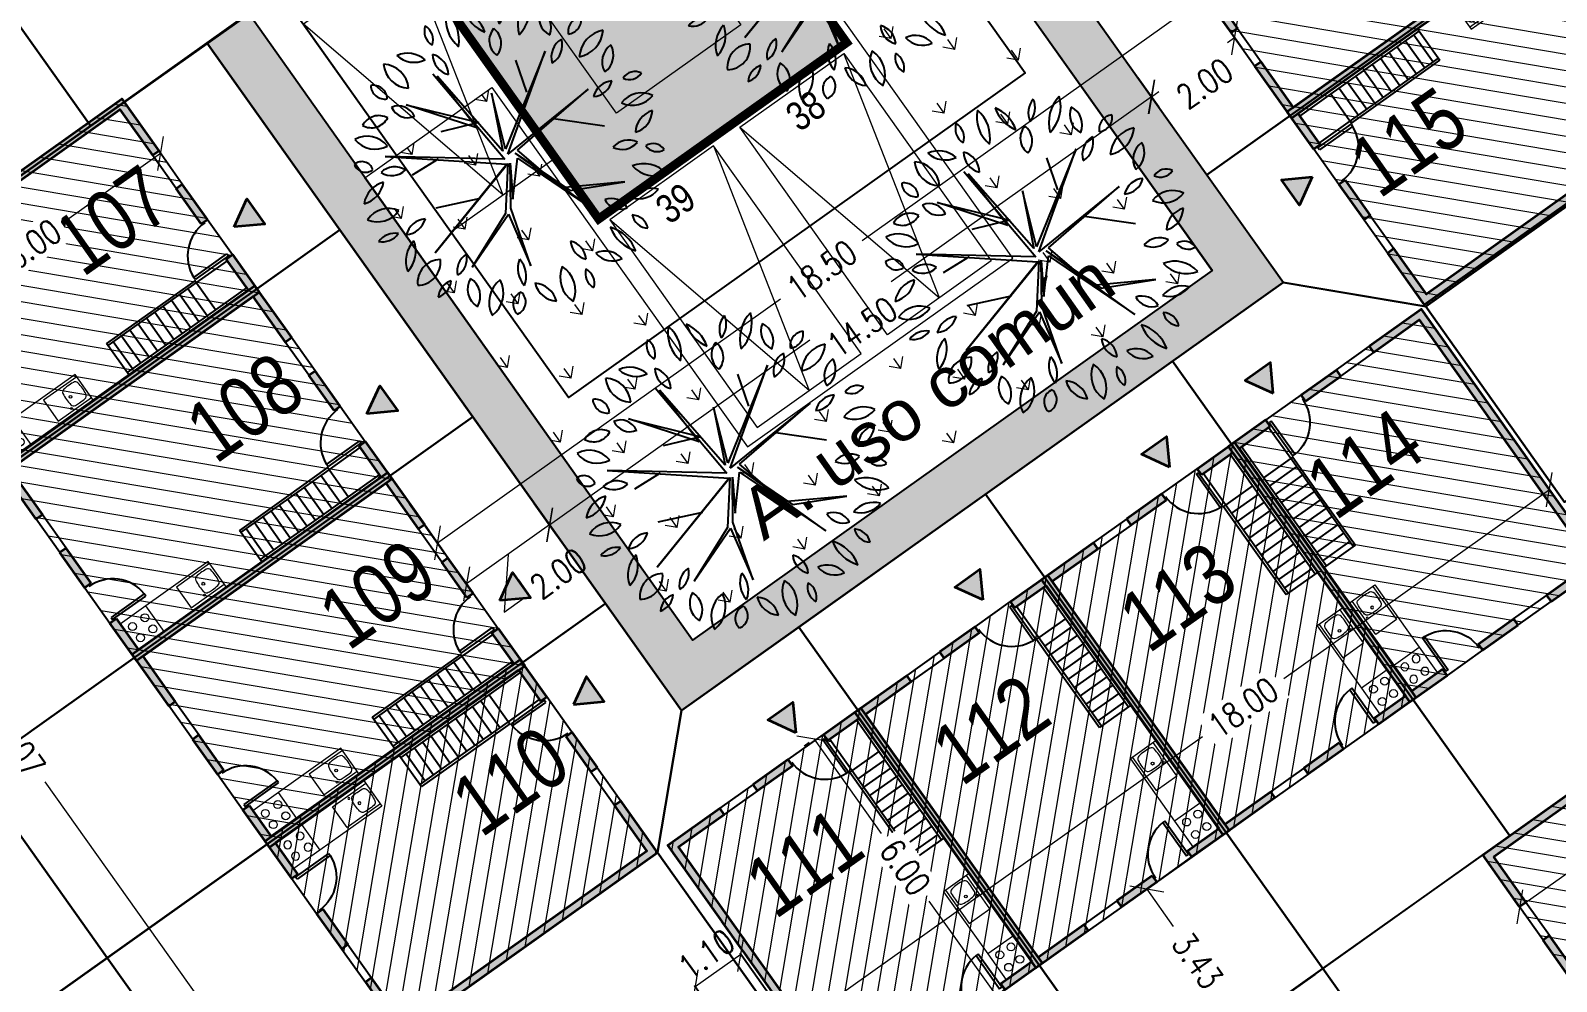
# Model space of a CAD drawing. Header units: metres. Extents: x 12 to 777, y -493 to 333.
# Drawn here: x 461.14 to 491.1, y -314.67 to -296 of the extents above; entities that cross this region are included whole.
import ezdxf
from ezdxf.enums import TextEntityAlignment as Align

# ---------------------------------------------------------------- set-up
doc = ezdxf.new("R2010")
doc.units = ezdxf.units.M
doc.header["$LTSCALE"] = 5
doc.header["$MEASUREMENT"] = 0
doc.linetypes.add('HIDDEN', pattern=[0.375, 0.25, -0.125])
doc.layers.get('0').update_dxf_attribs({"color": 30})
for name, color, linetype, lineweight in [('A-ANNO-DIMS', 3, 'Continuous', 18), ('A-ANNO-TEXT', 3, 'Continuous', 18), ('A-DOOR-FULL', 4, 'Continuous', 25), ('A-ELEV-OVHD', 3, 'HIDDEN', 18), ('A-FLOR-PATT', 8, 'Continuous', 18), ('A-FLOR-STRS', 4, 'Continuous', 25), ('A-FLOR-WDWK', 4, 'Continuous', 25), ('A-FURN', 8, 'Continuous', 18), ('A-WALL-FULL', 7, 'Continuous', 35), ('A-WALL-PATT', 8, 'Continuous', 18), ('G-PLAN-OTLN', 7, 'Continuous', 35), ('U-ANNO-PATT', 8, 'Continuous', 18), ('U-BLDG-TYPE', 7, 'Continuous', 35), ('U-CURB', 4, 'Continuous', 25), ('U-PARK-MNR', 255, 'Continuous', 13)]:
    doc.layers.add(name, color=color, linetype=linetype, lineweight=lineweight)
for name, color, linetype in [('U-BLDG', 7, 'Continuous'), ('U-PROP', 1, 'Continuous'), ('U-SDWK', 4, 'Continuous'), ('U-STRT', 4, 'Continuous'), ('U-VEGE', 70, 'Continuous')]:
    doc.layers.add(name, color=color, linetype=linetype)
doc.styles.add('E-ARIAL', font='arial.ttf')
doc.styles.add('E-ROMANS', font='romans.shx', dxfattribs={"width": 0.8})
doc.dimstyles.new('E-0200_TICK_24', dxfattribs={"dimscale": 0.001, "dimtxt": 480, "dimasz": 480, "dimexe": 240, "dimexo": 120, "dimgap": 240, "dimtad": 0, "dimzin": 0, "dimdsep": 46, "dimtxsty": 'E-ROMANS', "dimblk": 'OBLIQUE', "dimcen": 240, "dimclrd": 256, "dimclre": 256, "dimclrt": 256, "dimadec": 0, "dimazin": 0, "dimtfac": 1, "dimtmove": 1, "dimatfit": 3, "dimldrblk": 'OPEN90', "dimfxl": 1, "dimtfill": 1, "dimtolj": 1, "dimtzin": 0, "dimlwd": -1, "dimarcsym": 0})

# ---------------------------------------------------------------- blocks, each defined once
blk = doc.blocks.new('_Oblique')
at = {"color": 0, "linetype": 'ByBlock', "lineweight": -2}
blk.add_line((-0.5, -0.5), (0.5, 0.5), dxfattribs=at)
blk = doc.blocks.new('*D250')
at = {"layer": 'A-ANNO-DIMS', "ltscale": 5, "transparency": 16777216}
for p, q in [((483.149, -297.305), (478.04, -300.937)), ((471.333, -305.706), (476.442, -302.074))]:
    blk.add_line(p, q, dxfattribs=at)
at = {"layer": 'A-ANNO-DIMS', "lineweight": -2, "ltscale": 5, "transparency": 16777216}
for p, q in [((483.219, -297.403), (483.288, -297.5)), ((471.033, -305.284), (471.472, -305.901))]:
    blk.add_line(p, q, dxfattribs=at)
at = {"layer": 'A-ANNO-DIMS', "ltscale": 5, "transparency": 16777216, "xscale": 0.48, "yscale": 0.48, "zscale": 0.48}
for p, rotation in [((483.149, -297.305), 35.41278118758976), ((471.333, -305.706), 215.4127811875897)]:
    blk.add_blockref('_Oblique', p, dxfattribs=dict(at, rotation=rotation))
at = {"layer": 'A-ANNO-DIMS', "ltscale": 5, "transparency": 16777216, "insert": (477.468, -301.824), "char_height": 0.48, "attachment_point": 5, "rotation": 35.4128, "style": 'E-ROMANS', "bg_fill": 3, "box_fill_scale": 1.25, "bg_fill_color": 256, "bg_fill_true_color": 13158600, "bg_fill_transparency": 0}
blk.add_mtext('\\A1;14.50', dxfattribs=at)
blk = doc.blocks.new('_Open90')
at = {"color": 0, "linetype": 'ByBlock', "lineweight": -2}
for p, q in [((0, 0), (-1, 0)), ((-0.5, 0.5), (0, 0)), ((0, 0), (-0.5, -0.5))]:
    blk.add_line(p, q, dxfattribs=at)
blk = doc.blocks.new('*D251')
at = {"layer": 'A-ANNO-DIMS', "lineweight": -2, "ltscale": 5, "transparency": 16777216}
for p, q in [((468.585, -305.292), (469.842, -307.06)), ((471.214, -305.539), (471.472, -305.901))]:
    blk.add_line(p, q, dxfattribs=at)
at = {"layer": 'A-ANNO-DIMS', "ltscale": 5, "transparency": 16777216}
for p, q in [((471.333, -305.706), (469.703, -306.865)), ((470.518, -306.285), (470.44, -307.418)), ((470.44, -307.418), (470.832, -307.14))]:
    blk.add_line(p, q, dxfattribs=at)
at = {"layer": 'A-ANNO-DIMS', "ltscale": 5, "transparency": 16777216, "xscale": 0.48, "yscale": 0.48, "zscale": 0.48, "rotation": 215.4127811875897}
blk.add_blockref('_Oblique', (469.703, -306.865), dxfattribs=at)
at = {"layer": 'A-ANNO-DIMS', "ltscale": 5, "transparency": 16777216, "insert": (471.504, -306.662), "char_height": 0.48, "attachment_point": 5, "rotation": 35.4128, "style": 'E-ROMANS', "bg_fill": 3, "box_fill_scale": 1.25, "bg_fill_color": 256, "bg_fill_true_color": 13158600, "bg_fill_transparency": 0}
blk.add_mtext('\\A1;2.00', dxfattribs=at)
at = {"layer": 'A-ANNO-DIMS', "ltscale": 5, "transparency": 16777216, "xscale": 0.48, "yscale": 0.48, "zscale": 0.48, "rotation": 35.41278118758976}
blk.add_blockref('_Oblique', (471.333, -305.706), dxfattribs=at)
blk = doc.blocks.new('*D249')
at = {"layer": 'A-ANNO-DIMS', "lineweight": -2, "ltscale": 5, "transparency": 16777216}
for p, q in [((484.514, -295.77), (484.92, -296.34)), ((482.884, -296.929), (483.29, -297.499))]:
    blk.add_line(p, q, dxfattribs=at)
at = {"layer": 'A-ANNO-DIMS', "ltscale": 5, "transparency": 16777216}
for p, q in [((484.781, -296.145), (484.638, -296.246)), ((483.151, -297.304), (483.293, -297.202))]:
    blk.add_line(p, q, dxfattribs=at)
at = {"layer": 'A-ANNO-DIMS', "ltscale": 5, "transparency": 16777216, "insert": (484.192, -297.043), "char_height": 0.48, "attachment_point": 5, "rotation": 35.4128, "style": 'E-ROMANS', "bg_fill": 3, "box_fill_scale": 1.25, "bg_fill_color": 256, "bg_fill_true_color": 13158600, "bg_fill_transparency": 0}
blk.add_mtext('\\A1;2.00', dxfattribs=at)
at = {"layer": 'A-ANNO-DIMS', "ltscale": 5, "transparency": 16777216, "xscale": 0.48, "yscale": 0.48, "zscale": 0.48}
for p, rotation in [((484.781, -296.145), 35.41278118758976), ((483.151, -297.304), 215.4127811875897)]:
    blk.add_blockref('_Oblique', p, dxfattribs=dict(at, rotation=rotation))
blk = doc.blocks.new('*D253')
at = {"layer": 'A-ANNO-DIMS', "lineweight": -2, "ltscale": 5, "transparency": 16777216}
for p, q in [((455.003, -303.078), (455.847, -302.478)), ((465.476, -317.808), (466.32, -317.208))]:
    blk.add_line(p, q, dxfattribs=at)
at = {"layer": 'A-ANNO-DIMS', "ltscale": 5, "transparency": 16777216}
for p, q in [((455.651, -302.617), (460.298, -309.152)), ((466.125, -317.347), (461.434, -310.75))]:
    blk.add_line(p, q, dxfattribs=at)
at = {"layer": 'A-ANNO-DIMS', "ltscale": 5, "transparency": 16777216, "xscale": 0.48, "yscale": 0.48, "zscale": 0.48}
for p, rotation in [((455.651, -302.617), 125.4127811874746), ((466.125, -317.347), 305.4127811874746)]:
    blk.add_blockref('_Oblique', p, dxfattribs=dict(at, rotation=rotation))
at = {"layer": 'A-ANNO-DIMS', "ltscale": 5, "transparency": 16777216, "insert": (460.843, -309.968), "char_height": 0.48, "attachment_point": 5, "rotation": 305.4128, "style": 'E-ROMANS', "bg_fill": 3, "box_fill_scale": 1.25, "bg_fill_color": 256, "bg_fill_true_color": 13158600, "bg_fill_transparency": 0}
blk.add_mtext('\\A1;18.07', dxfattribs=at)
blk = doc.blocks.new('*D256')
at = {"layer": 'A-ANNO-DIMS', "lineweight": -2, "ltscale": 5, "transparency": 16777216}
for p, q in [((484.457, -311.859), (482.86, -312.995)), ((486.354, -314.528), (484.757, -315.663))]:
    blk.add_line(p, q, dxfattribs=at)
at = {"layer": 'A-ANNO-DIMS', "ltscale": 5, "transparency": 16777216}
for p, q in [((483.056, -312.856), (483.575, -313.587)), ((484.953, -315.524), (484.532, -314.932))]:
    blk.add_line(p, q, dxfattribs=at)
at = {"layer": 'A-ANNO-DIMS', "ltscale": 5, "transparency": 16777216, "xscale": 0.48, "yscale": 0.48, "zscale": 0.48}
for p, rotation in [((483.056, -312.856), 125.4127811874746), ((484.953, -315.524), 305.4127811874746)]:
    blk.add_blockref('_Oblique', p, dxfattribs=dict(at, rotation=rotation))
at = {"layer": 'A-ANNO-DIMS', "ltscale": 5, "transparency": 16777216, "insert": (484.053, -314.259), "char_height": 0.48, "attachment_point": 5, "rotation": 305.4128, "style": 'E-ROMANS', "bg_fill": 3, "box_fill_scale": 1.25, "bg_fill_color": 256, "bg_fill_true_color": 13158600, "bg_fill_transparency": 0}
blk.add_mtext('\\A1;3.43', dxfattribs=at)
blk = doc.blocks.new('arbolito')
at = {"linetype": 'ByBlock'}
for p, q in [((-436.249, -26.412), (-435.853, -26.871)), ((-435.889, -26.898), (-436.249, -26.412)), ((-435.926, -26.331), (-435.853, -27.236)), ((-435.826, -27.173), (-435.908, -26.367)), ((-435.908, -26.367), (-435.889, -26.898)), ((-436.632, -26.654), (-435.862, -27.279)), ((-435.853, -27.236), (-436.632, -26.654)), ((-435.391, -26.895), (-435.313, -26.633)), ((-435.853, -26.871), (-436.146, -26.753)), ((-435.63, -26.735), (-435.826, -27.173)), ((-435.808, -27.218), (-435.075, -26.711)), ((-435.075, -26.711), (-435.799, -27.173)), ((-435.799, -27.173), (-435.63, -26.735)), ((-436.294, -26.922), (-436.541, -26.907)), ((-434.969, -27.164), (-435.808, -27.218)), ((-435.726, -27.236), (-434.969, -27.164)), ((-436.756, -27.529), (-435.853, -27.279)), ((-435.862, -27.279), (-436.756, -27.529)), ((-436.2, -27.381), (-436.541, -27.236)), ((-435.853, -27.279), (-436.104, -27.599)), ((-436.043, -27.589), (-435.835, -27.288)), ((-435.986, -27.538), (-435.763, -27.288)), ((-435.835, -27.288), (-435.986, -27.538)), ((-435.763, -27.288), (-435.467, -28.084)), ((-435.754, -27.245), (-435.566, -27.752)), ((-435.467, -28.084), (-435.754, -27.245)), ((-435.612, -27.692), (-435.726, -27.236)), ((-435.337, -27.197), (-435.035, -27.484)), ((-436.104, -27.599), (-436.578, -27.798)), ((-436.578, -27.798), (-436.086, -27.617)), ((-436.182, -28.066), (-436.043, -27.589)), ((-436.086, -27.617), (-436.182, -28.066)), ((-435.165, -27.952), (-435.612, -27.692)), ((-435.566, -27.752), (-435.165, -27.952))]:
    blk.add_line(p, q, dxfattribs=at)
for centre, radius, start, end in [((-436.023, -26.144), 0.215, 149.4737, 231.7586), ((-436.341, -26.204), 0.215, 329.4737, 51.7586), ((-435.875, -25.996), 0.21, 192.306, 259.6849), ((-436.118, -26.248), 0.21, 12.306, 79.6849), ((-435.672, -26.087), 0.135, 125.4093, 202.7101), ((-435.875, -26.029), 0.135, 305.4093, 22.7101), ((-435.345, -26.2), 0.293, 133.8117, 194.3077), ((-435.832, -26.061), 0.293, 313.8117, 14.3077), ((-436.296, -26.179), 0.116, 146.8151, 244.0193), ((-436.444, -26.22), 0.116, 326.8151, 64.0193), ((-435.138, -26.142), 0.294, 163.4642, 212.7906), ((-435.668, -26.217), 0.294, 343.4642, 32.7906), ((-435.083, -26.347), 0.173, 104.1004, 168.465), ((-435.295, -26.145), 0.173, 284.1004, 348.465), ((-435.696, -26.299), 0.171, 145.5248, 220.8327), ((-435.967, -26.314), 0.171, 325.5248, 40.8327), ((-434.886, -26.582), 0.303, 100.3005, 160.4476), ((-435.226, -26.182), 0.303, 280.3005, 340.4476), ((-436.542, -26.387), 0.211, 183.3189, 263.1904), ((-436.777, -26.609), 0.211, 3.3189, 83.1904), ((-436.569, -26.476), 0.15, 25.4537, 116.6852), ((-436.501, -26.277), 0.15, 205.4537, 296.6852), ((-436.217, -26.387), 0.143, 168.8066, 257.6391), ((-436.389, -26.499), 0.143, 348.8066, 77.6391), ((-435.275, -26.462), 0.148, 103.8914, 198.9039), ((-435.45, -26.366), 0.148, 283.8914, 18.9039), ((-434.823, -26.55), 0.165, 122.5817, 207.18), ((-435.058, -26.486), 0.165, 302.5817, 27.18), ((-436.782, -26.589), 0.0949, 163.4933, 274.4697), ((-436.866, -26.656), 0.0949, 343.4933, 94.4697), ((-434.737, -26.754), 0.115, 59.9815, 155.6676), ((-434.784, -26.607), 0.115, 239.9815, 335.6676), ((-436.711, -26.902), 0.163, 22.5723, 98.3335), ((-436.584, -26.679), 0.163, 202.5723, 278.3335), ((-434.923, -26.877), 0.171, 86.0282, 161.3698), ((-435.073, -26.652), 0.171, 266.0282, 341.3698), ((-436.839, -27.021), 0.218, 69.7201, 135.6489), ((-436.919, -26.664), 0.218, 249.7201, 315.6489), ((-434.694, -27.059), 0.236, 64.7353, 140.5781), ((-434.776, -26.695), 0.236, 244.7353, 320.5781), ((-436.974, -27.183), 0.206, 30.9482, 110.5784), ((-436.87, -26.884), 0.206, 210.9482, 290.5784), ((-434.61, -27.148), 0.17, 90.2529, 173.5221), ((-434.779, -26.959), 0.17, 270.2529, 353.5221), ((-437.024, -27.341), 0.162, 44.2577, 108.5927), ((-436.96, -27.074), 0.162, 224.2577, 288.5927), ((-436.748, -27.413), 0.18, 60.5095, 129.292), ((-436.773, -27.117), 0.18, 240.5095, 309.292), ((-434.859, -27.365), 0.167, 58.8748, 131.2135), ((-434.883, -27.096), 0.167, 238.8748, 311.2135), ((-434.642, -27.363), 0.115, 28.1981, 112.1918), ((-434.584, -27.202), 0.115, 208.1981, 292.1918), ((-437.069, -27.289), 0.238, 280.8762, 345.4479), ((-436.794, -27.582), 0.238, 100.8762, 165.4479), ((-434.753, -27.613), 0.209, 29.1952, 106.7189), ((-434.63, -27.311), 0.209, 209.1952, 286.7189), ((-436.859, -27.751), 0.187, 54.9745, 151.3792), ((-436.916, -27.508), 0.187, 234.9745, 331.3792), ((-435.039, -27.828), 0.166, 28.8072, 103.9199), ((-434.934, -27.588), 0.166, 208.8072, 283.9199), ((-434.707, -27.793), 0.194, 71.3712, 141.7535), ((-434.797, -27.49), 0.194, 251.3712, 321.7535), ((-436.827, -27.932), 0.15, 71.8192, 140.0818), ((-436.896, -27.693), 0.15, 251.8192, 320.0818), ((-436.703, -27.623), 0.161, 267.1724, 337.2365), ((-436.563, -27.845), 0.161, 87.1724, 157.2365), ((-436.575, -28.018), 0.167, 113.4753, 203.456), ((-436.795, -27.931), 0.167, 293.4753, 23.456), ((-435.095, -28.124), 0.249, 6.5487, 76.8911), ((-434.791, -27.853), 0.249, 186.5487, 256.8911), ((-434.858, -27.921), 0.109, 359.2557, 87.6287), ((-434.745, -27.814), 0.109, 179.2557, 267.6287), ((-436.677, -27.983), 0.229, 271.6328, 352.0268), ((-436.444, -28.243), 0.229, 91.6328, 172.0268), ((-436.113, -28.141), 0.206, 122.8873, 186.7253), ((-436.429, -27.993), 0.206, 302.8873, 6.7253), ((-435.23, -27.991), 0.151, 173.65, 254.6514), ((-435.42, -28.12), 0.151, 353.65, 74.6514), ((-435.664, -28.174), 0.162, 148.7877, 221.5977), ((-435.923, -28.197), 0.162, 328.7877, 41.5977), ((-435.137, -28.289), 0.207, 38.6962, 106.2415), ((-435.033, -27.96), 0.207, 218.6962, 286.2415), ((-436.394, -28.297), 0.106, 76.5419, 193.4774), ((-436.472, -28.219), 0.106, 256.5419, 13.4774), ((-436.054, -28.27), 0.195, 159.117, 230.3606), ((-436.361, -28.35), 0.195, 339.117, 50.3606), ((-435.852, -28.415), 0.233, 122.117, 201.7275), ((-436.193, -28.304), 0.233, 302.117, 21.7275), ((-435.723, -28.466), 0.181, 5.3196, 80.419), ((-435.512, -28.27), 0.181, 185.3196, 260.419), ((-435.166, -28.264), 0.317, 165.2071, 218.3217), ((-435.722, -28.38), 0.317, 345.2071, 38.3217), ((-435.143, -28.26), 0.138, 156.7754, 231.288), ((-435.356, -28.314), 0.138, 336.7754, 51.288), ((-435.746, -28.448), 0.134, 129.7475, 206.0709), ((-435.952, -28.404), 0.134, 309.7475, 26.0709)]:
    blk.add_arc(centre, radius, start, end, dxfattribs=at)
blk = doc.blocks.new('*D84')
at = {"layer": 'A-ANNO-DIMS', "ltscale": 5, "transparency": 16777216}
blk.add_line((475.087, -314.136), (474.19, -314.773), dxfattribs=at)
at = {"layer": 'A-ANNO-DIMS', "lineweight": -2, "ltscale": 5, "transparency": 16777216}
for p, q in [((476.256, -315.779), (474.948, -313.94)), ((475.359, -316.418), (474.051, -314.578))]:
    blk.add_line(p, q, dxfattribs=at)
at = {"layer": 'A-ANNO-DIMS', "ltscale": 5, "transparency": 16777216, "insert": (474.412, -314.135), "char_height": 0.48, "attachment_point": 5, "rotation": 35.4128, "style": 'E-ROMANS', "bg_fill": 3, "box_fill_scale": 1.25, "bg_fill_color": 256, "bg_fill_true_color": 13158600, "bg_fill_transparency": 0}
blk.add_mtext('\\A1;1.10', dxfattribs=at)
at = {"layer": 'A-ANNO-DIMS', "ltscale": 5, "transparency": 16777216, "xscale": 0.48, "yscale": 0.48, "zscale": 0.48}
for p, rotation in [((475.087, -314.136), 35.41278118758976), ((474.19, -314.773), 215.4127811875897)]:
    blk.add_blockref('_Oblique', p, dxfattribs=dict(at, rotation=rotation))
blk = doc.blocks.new('*D252')
at = {"layer": 'A-ANNO-DIMS', "ltscale": 5, "transparency": 16777216}
for p, q in [((484.207, -295.338), (477.468, -300.13)), ((469.13, -306.058), (475.869, -301.267))]:
    blk.add_line(p, q, dxfattribs=at)
at = {"layer": 'A-ANNO-DIMS', "lineweight": -2, "ltscale": 5, "transparency": 16777216}
for p, q in [((484.297, -295.465), (484.068, -295.143)), ((469.22, -306.185), (468.991, -305.863))]:
    blk.add_line(p, q, dxfattribs=at)
at = {"layer": 'A-ANNO-DIMS', "ltscale": 5, "transparency": 16777216, "xscale": 0.48, "yscale": 0.48, "zscale": 0.48}
for p, rotation in [((484.207, -295.338), 35.41278118758976), ((469.13, -306.058), 215.4127811875897)]:
    blk.add_blockref('_Oblique', p, dxfattribs=dict(at, rotation=rotation))
at = {"layer": 'A-ANNO-DIMS', "ltscale": 5, "transparency": 16777216, "insert": (476.676, -300.709), "char_height": 0.48, "attachment_point": 5, "rotation": 35.4128, "style": 'E-ROMANS', "bg_fill": 3, "box_fill_scale": 1.25, "bg_fill_color": 256, "bg_fill_true_color": 13158600, "bg_fill_transparency": 0}
blk.add_mtext('\\A1;18.50', dxfattribs=at)
blk = doc.blocks.new('LB-SUP PATIOS$0$CASATIPO')
at = {"layer": 'A-FLOR-PATT'}
h = blk.add_hatch(dxfattribs=at)
h.set_pattern_fill('LINE', color=256, scale=0.1, angle=45, style=0)
h.set_pattern_definition([(45, (-6e-14, 0), (-0.224506, 0.224506), [])])
h.paths.add_polyline_path([(-0.075, 6.15), (4.575, 6.15), (4.575, 0), (-0.075, 0)])
at = {"layer": 'A-WALL-FULL'}
blk.add_hatch(color=254, dxfattribs=at).paths.add_polyline_path([(1.25, -0.342), (1.553, -0.866), (0.947, -0.866)])
at = {"layer": 'A-WALL-PATT'}
h = blk.add_hatch(color=256, dxfattribs=at)
h.paths.add_polyline_path([(0.825, 6.15), (-0.075, 6.15), (-0.075, 0), (0.825, 0), (0.825, 0.15), (0.075, 0.15), (0.075, 6), (0.825, 6)])
h.paths.add_polyline_path([(2.525, 0.15), (1.675, 0.15), (1.675, 0), (2.525, 0)])
h.paths.add_polyline_path([(4.575, 6.15), (3.325, 6.15), (3.325, 6), (4.425, 6), (4.425, 0.15), (3.325, 0.15), (3.325, 0), (4.575, 0)])
h.paths.add_polyline_path([(2.525, 6.15), (1.675, 6.15), (1.675, 6), (2.525, 6)])
at = {"layer": 'A-DOOR-FULL'}
for p, q in [((1.675, 6.15), (0.825, 6.15)), ((0.9, 6.07), (0.85, 6.07)), ((0.85, 6.07), (0.85, 5.27)), ((0.9, 5.27), (0.9, 6.07)), ((0.85, 5.27), (0.9, 5.27)), ((0.85, 0.88), (0.9, 0.88)), ((0.85, 0.08), (0.85, 0.88)), ((0.9, 0.88), (0.9, 0.08)), ((0.9, 0.08), (0.85, 0.08))]:
    blk.add_line(p, q, dxfattribs=at)
at = {"layer": 'A-DOOR-FULL', "color": 1}
blk.add_line((1.675, 0), (0.825, 0), dxfattribs=at)
at = {"layer": 'A-DOOR-FULL'}
for centre, start, end in [((0.847, 6.071), 273.7768, 359.9185), ((0.847, 0.079), 0.0815, 86.2232)]:
    blk.add_arc(centre, 0.803, start, end, dxfattribs=at)
at = {"layer": 'A-FLOR-STRS'}
for p, q in [((0.075, 3.025), (0.835, 3.025)), ((0.135, 2.9), (0.785, 2.9)), ((0.135, 2.7), (0.785, 2.7)), ((0.135, 2.5), (0.785, 2.5)), ((0.135, 2.3), (0.785, 2.3)), ((0.135, 2.1), (0.785, 2.1)), ((0.135, 1.9), (0.785, 1.9)), ((0.135, 1.7), (0.485, 1.7)), ((0.135, 1.5), (0.785, 1.5)), ((0.485, 1.7), (0.785, 1.7)), ((0.135, 1.3), (0.785, 1.3)), ((0.135, 1.1), (0.785, 1.1)), ((0.135, 0.9), (0.835, 0.9)), ((0.785, 0.9), (0.785, 0.15))]:
    blk.add_line(p, q, dxfattribs=at)
for points in [[(0.135, 0.15), (0.135, 3.025)], [(0.785, 3.025), (0.785, 1.873)], [(0.835, 1.902), (0.835, 3.025)], [(0.785, 1.873), (0.785, 0.9), (0.835, 0.9), (0.835, 1.902)]]:
    blk.add_lwpolyline(points, dxfattribs=at)
at = {"layer": 'A-FLOR-WDWK'}
for points in [[(2.525, 6.15), (3.325, 6.15)], [(2.525, 6), (3.325, 6)], [(2.525, 0.15), (3.325, 0.15)], [(2.525, 0), (3.325, 0)]]:
    blk.add_lwpolyline(points, dxfattribs=at)
at = {"layer": 'A-FURN'}
for p, q in [((0.695, 5.38), (0.695, 6)), ((0.075, 5.38), (0.695, 5.38)), ((0.145, 4.68), (0.145, 3.88)), ((0.645, 4.68), (0.145, 4.68)), ((0.645, 3.88), (0.645, 4.68)), ((0.075, 3.88), (0.695, 3.88))]:
    blk.add_line(p, q, dxfattribs=at)
blk.add_lwpolyline([(0.695, 3.88), (0.695, 5.38)], dxfattribs=at)
for centre, radius in [((0.243, 5.83), 0.0778), ((0.513, 5.83), 0.0778), ((0.243, 5.53), 0.0778), ((0.513, 5.53), 0.0778), ((0.195, 4.323), 0.019), ((0.195, 4.323), 0.019), ((0.393, 4.209), 0.0275), ((0.393, 4.209), 0.0275)]:
    blk.add_circle(centre, radius, dxfattribs=at)
for centre, radius, start, end in [((0.943, 4.133), 0.75, 172.77, 180), ((0.943, 4.133), 0.75, 172.77, 180), ((0.273, 4.218), 0.075, 100.3812, 172.77), ((0.273, 4.218), 0.075, 100.3812, 172.77), ((0.395, 3.554), 0.75, 90, 100.3812), ((0.395, 3.554), 0.75, 90, 100.3812), ((0.395, 3.554), 0.75, 79.6188, 90), ((0.395, 3.554), 0.75, 79.6188, 90), ((0.517, 4.218), 0.075, 7.23, 79.6188), ((0.517, 4.218), 0.075, 7.23, 79.6188), ((-0.153, 4.133), 0.75, 360, 7.23), ((-0.153, 4.133), 0.75, 360, 7.23), ((1.755, 4.133), 1.562, 179.9987, 185.0083), ((1.755, 4.133), 1.562, 179.9987, 185.0083), ((0.273, 4.006), 0.075, 187.23, 259.6188), ((0.273, 4.006), 0.075, 187.23, 259.6188), ((0.395, 4.67), 0.75, 259.6188, 270), ((0.395, 4.67), 0.75, 259.6188, 270), ((0.395, 4.67), 0.75, 270, 280.3812), ((0.395, 4.67), 0.75, 270, 280.3812), ((0.517, 4.006), 0.075, 280.3812, 352.77), ((0.517, 4.006), 0.075, 280.3812, 352.77), ((-0.965, 4.133), 1.562, 354.9917, 0.0013), ((-0.965, 4.133), 1.562, 354.9917, 0.0013)]:
    blk.add_arc(centre, radius, start, end, dxfattribs=at)
at = {"layer": 'A-WALL-FULL'}
for p, q in [((-0.075, 6.15), (-0.075, 0)), ((-0.075, 6.15), (0.825, 6.15)), ((0.075, 0.15), (0.075, 6)), ((0.825, 6), (0.075, 6)), ((0.825, 6.15), (0.825, 6)), ((0.075, 0.15), (0.825, 0.15)), ((0.825, 0.15), (0.825, 0)), ((0.825, 0), (-0.075, 0))]:
    blk.add_line(p, q, dxfattribs=at)
for points in [[(1.675, 6), (1.675, 6.15)], [(1.675, 6.15), (2.525, 6.15)], [(1.675, 6), (2.525, 6)], [(2.525, 6), (2.525, 6.15)], [(3.325, 6.15), (4.575, 6.15), (4.575, 0), (3.325, 0)], [(3.325, 6), (3.325, 6.15)], [(4.425, 6), (4.425, 0.15), (3.325, 0.15)], [(4.425, 6), (3.325, 6)], [(1.675, 0.15), (2.525, 0.15)], [(1.675, 0.15), (1.675, 0)], [(2.525, 0.15), (2.525, 0)], [(3.325, 0.15), (3.325, 0)], [(1.675, 0), (2.525, 0)]]:
    blk.add_lwpolyline(points, dxfattribs=at)
blk.add_lwpolyline([(1.25, -0.342), (1.553, -0.866), (0.947, -0.866)], close=True, dxfattribs=at)
blk = doc.blocks.new('*D480')
at = {"layer": 'A-ANNO-DIMS', "lineweight": -2, "ltscale": 5, "transparency": 16777216}
for p, q in [((462.319, -290.237), (462.249, -290.139)), ((432.767, -311.257), (432.698, -311.16))]:
    blk.add_line(p, q, dxfattribs=at)
at = {"layer": 'A-ANNO-DIMS', "ltscale": 5, "transparency": 16777216}
for p, q in [((462.388, -290.335), (445.353, -302.452)), ((432.837, -311.355), (443.71, -303.62))]:
    blk.add_line(p, q, dxfattribs=at)
at = {"layer": 'A-ANNO-DIMS', "ltscale": 5, "transparency": 16777216, "xscale": 0.48, "yscale": 0.48, "zscale": 0.48}
for p, rotation in [((462.388, -290.335), 35.42510156300691), ((432.837, -311.355), 215.4251015630069)]:
    blk.add_blockref('_Oblique', p, dxfattribs=dict(at, rotation=rotation))
at = {"layer": 'A-ANNO-DIMS', "ltscale": 5, "transparency": 16777216, "insert": (444.532, -303.036), "char_height": 0.48, "attachment_point": 5, "rotation": 35.4251, "style": 'E-ROMANS', "bg_fill": 3, "box_fill_scale": 1.25, "bg_fill_color": 256, "bg_fill_true_color": 13158600, "bg_fill_transparency": 0}
blk.add_mtext('\\A1;36.20', dxfattribs=at)
blk = doc.blocks.new('*D483')
at = {"layer": 'A-ANNO-DIMS', "lineweight": -2, "transparency": 16777216}
for p, q in [((490.892, -304.918), (490.822, -304.82)), ((476.243, -315.629), (476.314, -315.729))]:
    blk.add_line(p, q, dxfattribs=at)
at = {"layer": 'A-ANNO-DIMS', "transparency": 16777216}
for p, q in [((490.961, -305.016), (485.747, -308.725)), ((476.175, -315.534), (484.149, -309.861))]:
    blk.add_line(p, q, dxfattribs=at)
at = {"layer": 'A-ANNO-DIMS', "transparency": 16777216, "xscale": 0.48, "yscale": 0.48, "zscale": 0.48}
for p, rotation in [((490.961, -305.016), 35.42510156300676), ((476.175, -315.534), 215.4251015630067)]:
    blk.add_blockref('_Oblique', p, dxfattribs=dict(at, rotation=rotation))
at = {"layer": 'A-ANNO-DIMS', "transparency": 16777216, "insert": (484.948, -309.293), "char_height": 0.48, "attachment_point": 5, "rotation": 35.4251, "style": 'E-ROMANS', "bg_fill": 3, "box_fill_scale": 1.25, "bg_fill_color": 256, "bg_fill_true_color": 13158600, "bg_fill_transparency": 0}
blk.add_mtext('\\A1;18.00', dxfattribs=at)
blk = doc.blocks.new('*D492')
at = {"layer": 'A-ANNO-DIMS', "ltscale": 5, "transparency": 16777216}
for p, q in [((495.387, -309.639), (493.546, -310.949)), ((490.376, -313.204), (492.216, -311.895))]:
    blk.add_line(p, q, dxfattribs=at)
at = {"layer": 'A-ANNO-DIMS', "lineweight": -2, "ltscale": 5, "transparency": 16777216}
for p, q in [((495.318, -309.542), (495.248, -309.444)), ((490.444, -313.301), (490.515, -313.4))]:
    blk.add_line(p, q, dxfattribs=at)
at = {"layer": 'A-ANNO-DIMS', "ltscale": 5, "transparency": 16777216, "xscale": 0.48, "yscale": 0.48, "zscale": 0.48}
for p, rotation in [((495.387, -309.639), 35.42510156300676), ((490.376, -313.204), 215.4251015630067)]:
    blk.add_blockref('_Oblique', p, dxfattribs=dict(at, rotation=rotation))
at = {"layer": 'A-ANNO-DIMS', "ltscale": 5, "transparency": 16777216, "insert": (492.881, -311.422), "char_height": 0.48, "attachment_point": 5, "rotation": 35.4251, "style": 'E-ROMANS', "bg_fill": 3, "box_fill_scale": 1.25, "bg_fill_color": 256, "bg_fill_true_color": 13158600, "bg_fill_transparency": 0}
blk.add_mtext('\\A1;6.00', dxfattribs=at)
blk = doc.blocks.new('*D503')
at = {"layer": 'A-ANNO-DIMS', "lineweight": -2, "ltscale": 5, "transparency": 16777216}
for p, q in [((463.628, -298.321), (463.559, -298.223)), ((458.755, -302.08), (458.825, -302.179))]:
    blk.add_line(p, q, dxfattribs=at)
at = {"layer": 'A-ANNO-DIMS', "ltscale": 5, "transparency": 16777216}
for p, q in [((463.698, -298.418), (461.857, -299.728)), ((458.686, -301.983), (460.527, -300.674))]:
    blk.add_line(p, q, dxfattribs=at)
at = {"layer": 'A-ANNO-DIMS', "ltscale": 5, "transparency": 16777216, "xscale": 0.48, "yscale": 0.48, "zscale": 0.48}
for p, rotation in [((463.698, -298.418), 35.42510156300691), ((458.686, -301.983), 215.4251015630069)]:
    blk.add_blockref('_Oblique', p, dxfattribs=dict(at, rotation=rotation))
at = {"layer": 'A-ANNO-DIMS', "ltscale": 5, "transparency": 16777216, "insert": (461.192, -300.201), "char_height": 0.48, "attachment_point": 5, "rotation": 35.4251, "style": 'E-ROMANS', "bg_fill": 3, "box_fill_scale": 1.25, "bg_fill_color": 256, "bg_fill_true_color": 13158600, "bg_fill_transparency": 0}
blk.add_mtext('\\A1;6.00', dxfattribs=at)
blk = doc.blocks.new('*D506')
at = {"layer": 'A-ANNO-DIMS', "lineweight": -2, "transparency": 16777216}
for p, q in [((476.427, -309.98), (476.328, -310.05)), ((480.202, -314.875), (480.299, -314.805))]:
    blk.add_line(p, q, dxfattribs=at)
at = {"layer": 'A-ANNO-DIMS', "transparency": 16777216}
for p, q in [((476.524, -309.911), (477.841, -311.763)), ((480.104, -314.944), (478.787, -313.093))]:
    blk.add_line(p, q, dxfattribs=at)
at = {"layer": 'A-ANNO-DIMS', "transparency": 16777216, "xscale": 0.48, "yscale": 0.48, "zscale": 0.48}
for p, rotation in [((476.524, -309.911), 125.4251015630066), ((480.104, -314.944), 305.4251015630066)]:
    blk.add_blockref('_Oblique', p, dxfattribs=dict(at, rotation=rotation))
at = {"layer": 'A-ANNO-DIMS', "transparency": 16777216, "insert": (478.314, -312.428), "char_height": 0.48, "attachment_point": 5, "rotation": 305.4251, "style": 'E-ROMANS', "bg_fill": 3, "box_fill_scale": 1.25, "bg_fill_color": 256, "bg_fill_true_color": 13158600, "bg_fill_transparency": 0}
blk.add_mtext('\\A1;6.00', dxfattribs=at)
blk = doc.blocks.new('ESTACIONAMIENTO')
blk.add_lwpolyline([(-2.5, -5), (0, -5), (0, 0), (-2.5, 0)], close=True)
blk.add_lwpolyline([(-2.5, -5), (-1.25, 0), (0, -5)])

msp = doc.modelspace()

# ---------------------------------------------------------------- linework, layer by layer
at = {"layer": 'U-PROP', "ltscale": 5}
for p, q in [((488.532, -301.421), (504.83, -289.828)), ((473.923, -309.349), (473.452, -312.138))]:
    msp.add_line(p, q, dxfattribs=at)
at = {"layer": 'U-PROP'}
for points in [[(459.498, -286.135), (455.828, -288.741), (462.327, -297.882), (465.999, -295.279)], [(455.826, -288.738), (452.156, -291.344), (458.655, -300.485), (462.327, -297.882)], [(493.014, -298.233), (488.532, -301.421), (491.26, -305.258), (491.932, -304.78), (494.662, -308.62), (497.391, -309.135), (499.632, -307.541)]]:
    msp.add_lwpolyline(points, close=True, dxfattribs=at)

# ---------------------------------------------------------------- block references
at = {"layer": 'U-BLDG-TYPE', "extrusion": (0, 0, -1), "xscale": -1, "zscale": -1, "rotation": 234.5872187991166}
msp.add_blockref('LB-SUP PATIOS$0$CASATIPO', (-497.314, -312.349), dxfattribs=at)

# ---------------------------------------------------------------- texts
at = {"layer": 'A-ANNO-TEXT', "style": 'E-ARIAL', "width": 0.8}
for s, p in [('115', (488.19, -298.187)), ('107', (462.736, -299.726)), ('114', (487.327, -304.502)), ('112', (479.994, -309.721)), ('110', (470.561, -310.727))]:
    msp.add_text(s, height=1.2, rotation=35.1739, dxfattribs=at).set_placement(p, align=Align.MIDDLE_CENTER)

# ---------------------------------------------------------------- dimensions: what is measured, and where the dimension line sits
at = {"layer": 'A-ANNO-DIMS', "ltscale": 5}
for base, p1, p2, angle, picture, middle in [((471.333, -305.706), (483.149, -297.305), (470.964, -305.186), 215.4128, '*D250', (477.468, -301.824)), ((466.125, -317.347), (454.905, -303.147), (465.379, -317.877), 125.4128, '*D253', (460.843, -309.968)), ((474.19, -314.773), (476.325, -315.877), (475.429, -316.515), 215.4128, '*D84', (474.412, -314.135))]:
    dim = msp.add_linear_dim(base=base, p1=p1, p2=p2, angle=angle, dimstyle='E-0200_TICK_24', dxfattribs=at)
    dim.commit()
    dim.dimension.update_dxf_attribs({"geometry": picture, "text_midpoint": middle, "dimtype": 160})
dim = msp.add_linear_dim(base=(484.953, -315.524), p1=(484.554, -311.79), p2=(486.452, -314.458), angle=125.4128, text='3.43', dimstyle='E-0200_TICK_24', dxfattribs=at)
dim.commit()
dim.dimension.update_dxf_attribs({"geometry": '*D256', "text_midpoint": (484.053, -314.259), "dimtype": 160})

# ---------------------------------------------------------------- next in the draw order: hatches: boundary and pattern name
at = {"layer": 'U-ANNO-PATT'}
h = msp.add_hatch(dxfattribs=at)
h.set_pattern_fill('DOTS', color=256, scale=0.1, style=0)
h.set_pattern_definition([(35.412781, (203.38527, 534.35988), (-0.02729924, 0.175375895), [0, -0.15875])])
h.paths.add_polyline_path([(462.457, -279.473), (425.086, -306.044, 0.10261), (425.231, -306.843), (425.333, -307.096), (427.428, -305.606), (428.182, -305.07), (463.853, -279.707)])

# ---------------------------------------------------------------- next in the draw order: linework, layer by layer
at = {"layer": 'U-PROP', "ltscale": 5}
for p, q in [((467.216, -299.916), (448.061, -313.535)), ((482.846, -317.022), (476.226, -307.712)), ((473.452, -312.138), (457.151, -323.726))]:
    msp.add_line(p, q, dxfattribs=at)
at = {"layer": 'U-PROP'}
for points in [[(464.607, -296.245), (454.827, -303.199), (457.436, -306.869), (467.216, -299.916)], [(476.226, -307.712), (473.923, -309.349), (473.452, -312.138), (476.183, -315.978), (475.511, -316.455), (478.242, -320.296), (482.846, -317.022)], [(497.391, -309.135), (494.662, -308.62), (486.513, -314.414), (489.165, -318.143), (498.883, -311.233)], [(460.044, -310.537), (450.669, -317.202), (453.277, -320.87), (462.651, -314.204)], [(475.511, -316.455), (476.183, -315.978), (473.452, -312.138), (468.969, -315.325), (475.59, -324.636), (477.831, -323.042), (478.242, -320.296)], [(462.651, -314.204), (453.277, -320.87), (455.057, -323.373), (457.15, -323.727), (461.634, -320.539), (465.302, -317.932)], [(486.513, -314.414), (478.242, -320.296), (477.831, -323.042), (479.323, -325.141), (489.165, -318.143)]]:
    msp.add_lwpolyline(points, close=True, dxfattribs=at)

# ---------------------------------------------------------------- next in the draw order: block references
at = {"layer": 'U-BLDG-TYPE', "rotation": 125.4127811875207}
msp.add_blockref('LB-SUP PATIOS$0$CASATIPO', (465.586, -301.075), dxfattribs=at)
at = {"layer": 'U-BLDG-TYPE', "xscale": -1, "rotation": 125.4127811742869}
msp.add_blockref('LB-SUP PATIOS$0$CASATIPO', (470.802, -308.41), dxfattribs=at)
at = {"layer": 'U-BLDG-TYPE', "extrusion": (0, 0, -1), "xscale": -1, "zscale": -1, "rotation": 144.5901167328559}
msp.add_blockref('LB-SUP PATIOS$0$CASATIPO', (-477.385, -309.341), dxfattribs=at)

# ---------------------------------------------------------------- next in the draw order: texts
at = {"layer": 'A-ANNO-TEXT', "style": 'E-ARIAL', "width": 0.8}
for s, p in [('108', (465.344, -303.393)), ('111', (476.328, -312.33))]:
    msp.add_text(s, height=1.2, rotation=35.1739, dxfattribs=at).set_placement(p, align=Align.MIDDLE_CENTER)

# ---------------------------------------------------------------- next in the draw order: dimensions: what is measured, and where the dimension line sits
at = {"layer": 'A-ANNO-DIMS', "ltscale": 5}
for base, p1, p2, picture, middle in [((483.151, -297.304), (484.445, -295.672), (482.815, -296.831), '*D249', (484.192, -297.043)), ((469.703, -306.865), (471.145, -305.441), (468.515, -305.194), '*D251', (471.027, -307.001))]:
    dim = msp.add_linear_dim(base=base, p1=p1, p2=p2, angle=215.4128, dimstyle='E-0200_TICK_24', dxfattribs=at)
    dim.commit()
    dim.dimension.update_dxf_attribs({"geometry": picture, "text_midpoint": middle, "dimtype": 160})

# ---------------------------------------------------------------- next in the draw order: hatches: boundary and pattern name
at = {"layer": 'U-ANNO-PATT'}
h = msp.add_hatch(dxfattribs=at)
h.set_pattern_fill('DOTS', color=256, scale=2, style=0)
h.set_pattern_definition([(35.412824, (300.04399, -130.1316), (-0.02147906, 0.1379852), [0, -0.124904013])])
h.paths.add_polyline_path([(476.42, -287.844), (475.605, -288.423), (484.343, -300.712), (474.136, -307.969), (465.42, -295.665), (464.607, -296.246), (473.922, -309.347), (485.736, -300.947)])
h = msp.add_hatch(dxfattribs=at)
h.set_pattern_fill('GRASS', color=256, scale=0.05, style=0)
h.set_pattern_definition([(125.4128, (433.9275, -320.9124), (-1.252261, 0.211517), [0.238125, -1.557925]), (80.4128, (433.9275, -320.9124), (-1.252262, 0.211517), [0.238125, -1.031875]), (170.4128, (433.9275, -320.9124), (-0.211517, -1.252262), [0.238125, -1.031875])])
h.paths.add_polyline_path([(475.413, -293.415), (477.898, -291.647), (484.344, -300.714), (474.137, -307.971), (467.707, -298.894), (470.201, -297.121), (475.217, -304.176), (480.429, -300.47)])

# ---------------------------------------------------------------- next in the draw order: linework, layer by layer
at = {"layer": 'U-PROP', "ltscale": 5}
msp.add_line((472.431, -307.251), (453.277, -320.87), dxfattribs=at)
at = {"layer": 'U-PROP'}
msp.add_lwpolyline([(472.431, -307.251), (462.651, -314.204), (465.302, -317.932), (468.969, -315.325), (473.452, -312.138), (473.923, -309.349)], close=True, dxfattribs=at)
at = {"layer": 'U-SDWK', "color": 3}
msp.add_lwpolyline([(476.42, -287.844), (475.605, -288.423), (484.343, -300.712), (474.136, -307.969), (465.42, -295.665), (464.607, -296.246), (473.922, -309.347), (485.736, -300.947)], close=True, dxfattribs=at)

# ---------------------------------------------------------------- next in the draw order: block references
at = {"layer": 'U-BLDG-TYPE', "extrusion": (0, 0, -1), "xscale": -1, "zscale": -1, "rotation": 54.58721879911081}
msp.add_blockref('LB-SUP PATIOS$0$CASATIPO', (-485.859, -297.661), dxfattribs=at)
at = {"layer": 'U-VEGE', "xscale": 2.41435241329312, "yscale": 2.41435241329312, "zscale": 2.41435241329312, "rotation": 35.41304824015687}
msp.add_blockref('arbolito', (1294.331, 358.673), dxfattribs=at)

# ---------------------------------------------------------------- next in the draw order: dimensions: what is measured, and where the dimension line sits
at = {"layer": 'A-ANNO-DIMS', "ltscale": 5}
dim = msp.add_linear_dim(base=(484.207, -295.338), p1=(469.289, -306.283), p2=(484.367, -295.563), angle=35.4128, dimstyle='E-0200_TICK_24', dxfattribs=at)
dim.commit()
dim.dimension.update_dxf_attribs({"geometry": '*D252', "text_midpoint": (476.676, -300.709), "dimtype": 160})

# ---------------------------------------------------------------- next in the draw order: hatches: boundary and pattern name
at = {"layer": 'U-ANNO-PATT'}
h = msp.add_hatch(dxfattribs=at)
h.set_pattern_fill('AR-SAND', color=256, scale=0.2, angle=35.4128, style=0)
h.set_pattern_definition([(72.91278, (817.1502, -240.77914), (-0.2335725, 0.30677125), [0, -0.304, 0, -0.34, 0, -0.325]), (42.91278, (817.1502, -240.77914), (-0.03859275, 0.665113), [0, -0.164, 0, -0.274, 0, -0.105]), (2.91278, (816.9497, -240.9217), (0.50694838, 0.36182842), [0, -0.1, 0, -0.36, 0, -0.47]), (352.91278, (816.9497, -240.9217), (0.3882817, 0.4914487), [0, -0.05, 0, -0.236, 0, -0.27])])
h.paths.add_polyline_path([(459.982, -280.35), (462.613, -280.792), (470.613, -292.043), (469.026, -294.984), (472.313, -299.607), (477.068, -296.226), (464.926, -279.148), (465.371, -276.518)])

# ---------------------------------------------------------------- next in the draw order: linework, layer by layer
at = {"layer": 'A-ELEV-OVHD', "color": 4, "ltscale": 100}
msp.add_lwpolyline([(460.603, -275.516), (475.09, -295.892), (472.647, -297.629), (470.694, -294.882), (471.487, -293.411)], dxfattribs=at)
at = {"layer": 'G-PLAN-OTLN', "ltscale": 8, "const_width": 0.15, "flags": 128}
msp.add_lwpolyline([(496.394, -256.816), (508.557, -273.935), (503.671, -277.409), (491.502, -260.294), (465.011, -279.129), (477.18, -296.245), (472.294, -299.719), (460.125, -282.604)], dxfattribs=at)
at = {"layer": 'U-ANNO-PATT', "ltscale": 5}
msp.add_lwpolyline([(475.413, -293.415), (477.898, -291.647), (484.344, -300.714), (474.137, -307.971), (467.707, -298.894), (470.201, -297.121), (475.217, -304.176), (480.429, -300.47)], close=True, dxfattribs=at)
at = {"layer": 'U-BLDG', "ltscale": 0.4, "flags": 128}
msp.add_lwpolyline([(499.88, -257.405), (512.043, -274.525), (503.082, -280.896), (490.913, -263.78), (468.497, -279.718), (480.666, -296.833), (471.705, -303.205), (459.536, -286.09)], dxfattribs=at)
at = {"layer": 'U-CURB', "ltscale": 5}
msp.add_lwpolyline([(460.39, -280.06), (462.613, -280.792), (470.613, -292.043), (469.026, -294.984), (472.313, -299.607), (477.068, -296.226), (464.926, -279.148), (464.965, -276.807)], close=True, dxfattribs=at)
at = {"layer": 'U-PROP', "ltscale": 5}
for p, q in [((503.799, -284.927), (484.236, -298.836)), ((464.608, -296.248), (473.923, -309.349)), ((485.737, -300.949), (473.923, -309.349)), ((490.181, -311.807), (483.561, -302.496)), ((454.827, -303.199), (471.922, -327.243)), ((469.824, -303.583), (450.669, -317.202)), ((496.986, -329.144), (479.893, -305.104))]:
    msp.add_line(p, q, dxfattribs=at)
at = {"layer": 'U-PROP'}
for points in [[(491.411, -288.213), (481.628, -295.169), (484.236, -298.836), (494.019, -291.881)], [(494.019, -291.881), (484.236, -298.836), (485.738, -300.949), (488.532, -301.421), (493.014, -298.233), (496.681, -295.625)], [(467.216, -299.916), (457.436, -306.869), (460.044, -310.537), (469.824, -303.583)], [(488.532, -301.421), (485.737, -300.949), (483.561, -302.496), (490.181, -311.807), (494.662, -308.62), (491.932, -304.78), (491.26, -305.258)], [(483.561, -302.496), (479.893, -305.104), (486.513, -314.414), (490.181, -311.807)], [(469.824, -303.583), (460.044, -310.537), (462.651, -314.204), (472.431, -307.251)], [(479.893, -305.104), (476.226, -307.712), (482.846, -317.022), (486.513, -314.414)]]:
    msp.add_lwpolyline(points, close=True, dxfattribs=at)
at = {"layer": 'U-STRT'}
msp.add_lwpolyline([(460.186, -280.107), (462.567, -280.865), (470.519, -292.049), (468.932, -294.99), (472.294, -299.719), (477.18, -296.245), (465.01, -279.128), (465.076, -276.63)], dxfattribs=at)

# ---------------------------------------------------------------- next in the draw order: block references
at = {"layer": 'U-BLDG-TYPE', "extrusion": (0, 0, -1), "xscale": -1, "zscale": -1, "rotation": 54.58721879911081}
msp.add_blockref('LB-SUP PATIOS$0$CASATIPO', (-483.251, -293.994), dxfattribs=at)
at = {"layer": 'U-BLDG-TYPE'}
for p, rotation in [((468.194, -304.742), 125.4127811875207), ((484.72, -304.126), 215.4098832671404), ((470.802, -308.41), 125.4127811875207), ((481.053, -306.734), 215.4098832671404)]:
    msp.add_blockref('LB-SUP PATIOS$0$CASATIPO', p, dxfattribs=dict(at, rotation=rotation))
at = {"layer": 'U-BLDG-TYPE', "extrusion": (0, 0, -1), "zscale": -1.000000000000018, "rotation": 144.590116732864}
msp.add_blockref('LB-SUP PATIOS$0$CASATIPO', (-484.72, -304.126), dxfattribs=at)
at = {"layer": 'U-PARK-MNR', "ltscale": 5}
for p, rotation in [((469.397, -299.956), 215.4128236275148), ((475.411, -303.793), 215.4130480718139)]:
    msp.add_blockref('ESTACIONAMIENTO', p, dxfattribs=dict(at, rotation=rotation))
at = {"layer": 'U-PARK-MNR', "ltscale": 5, "xscale": -1, "rotation": 215.4125143032168}
msp.add_blockref('ESTACIONAMIENTO', (480.004, -300.527), dxfattribs=at)
at = {"layer": 'U-VEGE', "xscale": 2.41435241329312, "yscale": 2.41435241329312, "zscale": 2.41435241329312, "rotation": 35.41304824015687}
for p in [(1296.051, 369.066), (1289.97, 364.836), (1300.394, 362.92)]:
    msp.add_blockref('arbolito', p, dxfattribs=at)

# ---------------------------------------------------------------- next in the draw order: texts
at = {"layer": 'A-ANNO-TEXT', "style": 'E-ARIAL', "width": 0.8}
for s, height, p in [('38', 0.5633, (476.36, -297.575)), ('39', 0.5633, (473.804, -299.392)), ('109', 1.2, (467.952, -307.06)), ('113', 1.2, (483.66, -307.112))]:
    msp.add_text(s, height=height, rotation=35.1739, dxfattribs=at).set_placement(p, align=Align.MIDDLE_CENTER)
at = {"layer": 'A-ANNO-TEXT', "insert": (481.943, -300.299), "char_height": 1, "attachment_point": 3, "rotation": 35.1616, "style": 'E-ARIAL'}
msp.add_mtext('A. uso común', dxfattribs=at)

# ---------------------------------------------------------------- next in the draw order: dimensions: what is measured, and where the dimension line sits
at = {"layer": 'A-ANNO-DIMS', "ltscale": 5}
dim = msp.add_linear_dim(base=(462.388, -290.335), p1=(432.837, -311.355), p2=(462.388, -290.335), angle=35.4251, text='36.20', dimstyle='E-0200_TICK_24', dxfattribs=at)
dim.commit()
dim.dimension.update_dxf_attribs({"geometry": '*D480', "text_midpoint": (444.532, -303.036), "dimtype": 160})
at = {"layer": 'A-ANNO-DIMS'}
dim = msp.add_linear_dim(base=(490.961, -305.016), p1=(476.173, -315.531), p2=(490.961, -305.016), angle=35.4251, text='18.00', dimstyle='E-0200_TICK_24', dxfattribs=at)
dim.commit()
dim.dimension.update_dxf_attribs({"geometry": '*D483', "text_midpoint": (484.948, -309.293), "dimtype": 160})

# ---------------------------------------------------------------- next in the draw order: dimensions: what is measured, and where the dimension line sits
at = {"layer": 'A-ANNO-DIMS', "ltscale": 5}
for base, p1, p2, picture, middle in [((463.698, -298.418), (458.685, -301.982), (463.698, -298.418), '*D503', (461.192, -300.201)), ((495.387, -309.639), (490.375, -313.203), (495.387, -309.639), '*D492', (492.881, -311.422))]:
    dim = msp.add_linear_dim(base=base, p1=p1, p2=p2, angle=35.4251, text='6.00', dimstyle='E-0200_TICK_24', dxfattribs=at)
    dim.commit()
    dim.dimension.update_dxf_attribs({"geometry": picture, "text_midpoint": middle})
at = {"layer": 'A-ANNO-DIMS'}
dim = msp.add_linear_dim(base=(480.104, -314.944), p1=(476.525, -309.911, 79.5), p2=(480.104, -314.944), angle=125.4251, text='6.00', dimstyle='E-0200_TICK_24', dxfattribs=at)
dim.commit()
dim.dimension.update_dxf_attribs({"geometry": '*D506', "text_midpoint": (478.314, -312.428)})

doc.saveas('drawing.dxf')
